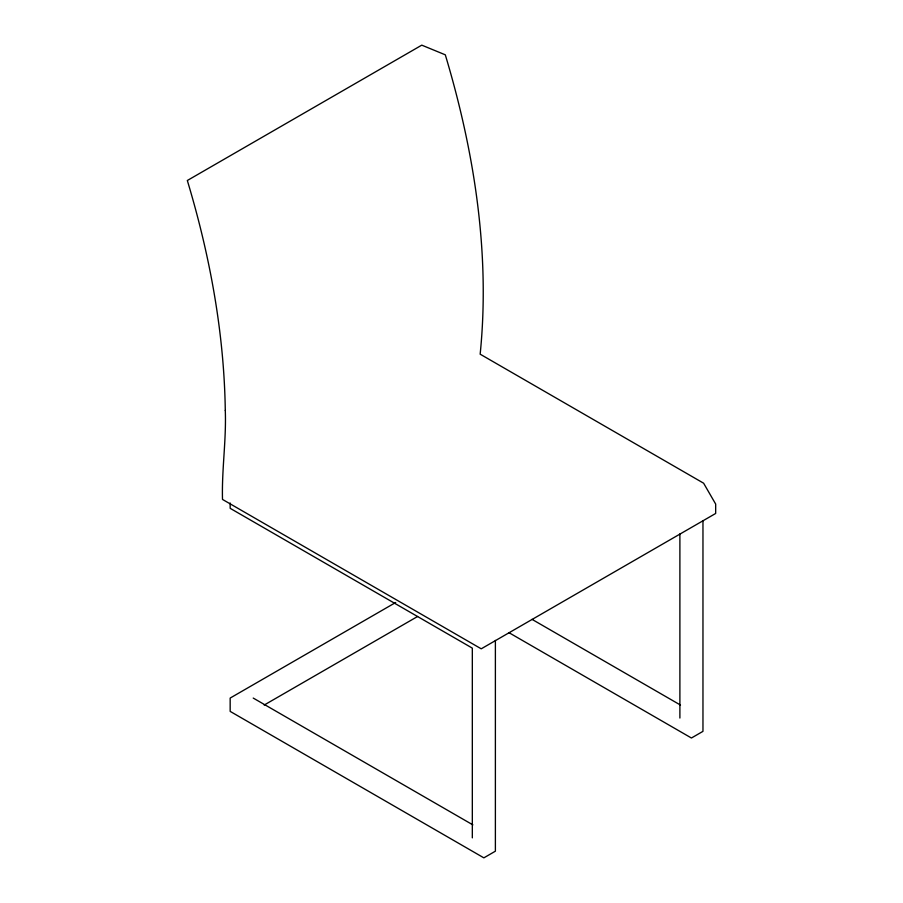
<?xml version="1.0" encoding="UTF-8"?>
<svg xmlns="http://www.w3.org/2000/svg" width="903" height="903" viewBox="0 0 903 903"><rect width="100%" height="100%" fill="white"/><g stroke="black" fill="none" stroke-linecap="round" stroke-linejoin="round"><path stroke-width="1.35" d="M395.706 602.493L230.163 698.064L230.163 711.383L483.861 857.85L495.386 851.19L495.386 640.43M264.184 705.051L417.604 616.478M532.014 619.345L680.478 705.062M508.897 632.631L691.427 738.011L702.963 731.351L702.963 520.591M253.224 698.064L472.879 824.879M679.891 533.91L679.891 718.043M472.325 837.871L472.325 648.128L230.163 508.321L230.163 502.994M225.287 410.481C226.382 440.212 221.686 469.729 222.499 499.427L481.231 648.817L715.673 513.457L715.673 504.066L703.618 483.207L480.159 354.179C490.363 253.325 474.267 151.422 445.303 54.823L421.769 45.15L187.327 180.498C209.778 255.075 224.147 332.462 225.287 410.481"/></g></svg>
